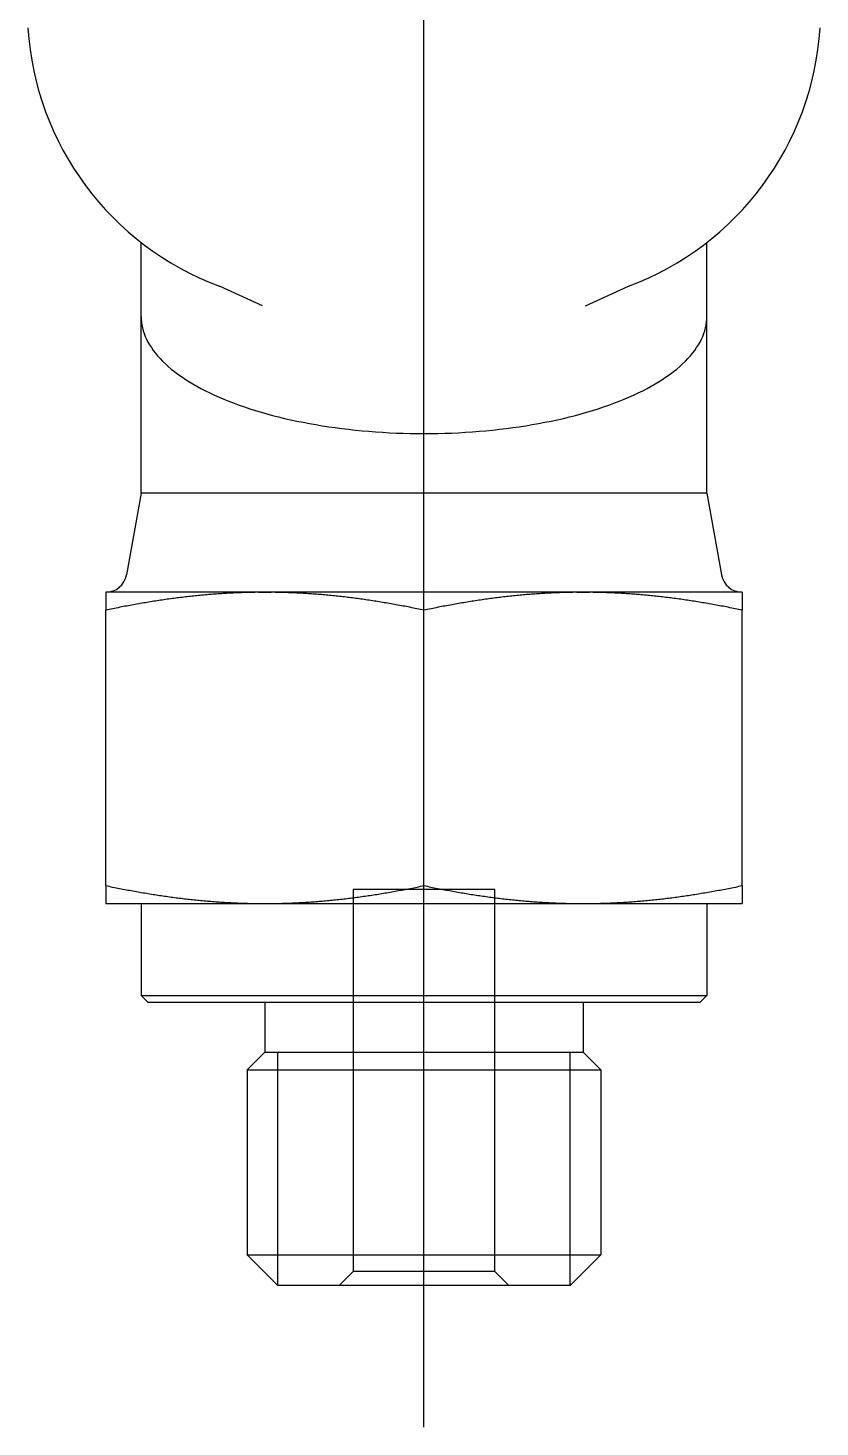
# Model space of a CAD drawing. Extents: x -6.6 to 49.4, y -19.1 to 32.1.
# Drawn here: x 35.33 to 46.53, y -2 to 17.78 of the extents above; entities that cross this region are included whole.
import ezdxf

# ---------------------------------------------------------------- set-up
doc = ezdxf.new("R2010")
doc.units = 0
doc.linetypes.add('CENTER', pattern=[50.8, 31.75, -6.35, 6.35, -6.35])
doc.linetypes.add('DASHED', pattern=[19.05, 12.7, -6.35])
doc.layers.get('0').update_dxf_attribs({"linetype": 'CONTINUOUS'})
doc.layers.add('CENTER', color=1, linetype='CENTER')

msp = doc.modelspace()

# ---------------------------------------------------------------- linework, layer by layer
at = {"color": 7, "linetype": 'CONTINUOUS'}
for p, q in [((36.926522, 13.7), (36.926522, 14.744391)), ((44.926522, 13.7), (44.926522, 14.744391)), ((38.642483, 13.850456), (38.033155, 14.126394)), ((43.210562, 13.850456), (43.81989, 14.126394)), ((36.926522, 11.2), (36.926522, 13.7)), ((44.926522, 11.2), (44.926522, 13.7)), ((36.926522, 11.2), (36.720677, 10.047263)), ((44.926522, 11.2), (36.926522, 11.2)), ((44.926522, 11.2), (45.132368, 10.047263)), ((36.426522, 9.800002), (36.426522, 9.799957)), ((36.426522, 9.8), (36.426522, 9.546621)), ((38.587489, 9.8), (36.426522, 9.8)), ((38.587489, 9.8), (38.676522, 9.8)), ((38.587489, 9.799986), (38.765555, 9.799986)), ((38.676522, 9.8), (38.765555, 9.8)), ((43.087489, 9.8), (38.765555, 9.8)), ((43.087489, 9.8), (43.176522, 9.8)), ((43.087489, 9.799986), (43.265555, 9.799986)), ((43.176522, 9.8), (43.265555, 9.8)), ((45.426522, 9.8), (43.265555, 9.8)), ((45.426522, 9.800002), (45.426522, 9.799957)), ((45.426522, 9.8), (45.426522, 9.546621)), ((36.426522, 5.653379), (36.426522, 9.546621)), ((40.926522, 5.653379), (40.926522, 9.546621)), ((45.426522, 5.653379), (45.426522, 9.546621)), ((36.426522, 5.653379), (36.426522, 5.4)), ((45.426522, 5.653379), (45.426522, 5.4)), ((36.426522, 5.4), (38.676522, 5.4)), ((36.926522, 5.4), (36.926522, 4.1)), ((38.676522, 5.4), (43.176522, 5.4)), ((43.176522, 5.4), (45.426522, 5.4)), ((44.926522, 5.4), (44.926522, 4.1)), ((36.926522, 4.1), (44.926522, 4.1)), ((37.026522, 4), (36.926522, 4.1)), ((44.826522, 4), (37.026522, 4)), ((38.676522, 4), (38.676522, 3.3)), ((43.176522, 4), (43.176522, 3.3)), ((44.826522, 4), (44.926522, 4.1)), ((38.676522, 3.3), (38.426522, 3.05)), ((38.676522, 3.3), (43.176522, 3.3)), ((43.176522, 3.3), (43.426522, 3.05)), ((38.426522, 3.05), (43.426522, 3.05)), ((38.426522, 3.05), (38.426522, 0.433)), ((43.426522, 3.05), (43.426522, 0.433)), ((38.426522, 0.433), (43.426522, 0.433)), ((38.859522, 0), (38.426522, 0.433)), ((42.993522, 0), (43.426522, 0.433)), ((42.993522, 0), (38.859522, 0))]:
    msp.add_line(p, q, dxfattribs=at)
at = {"color": 3, "linetype": 'DASHED'}
for p, q in [((41.926522, 5.6), (39.926522, 5.6)), ((39.926522, 5.6), (39.926522, 0.2)), ((41.926522, 0.2), (41.926522, 5.6)), ((39.926522, 0.2), (39.726522, 0)), ((41.926522, 0.2), (39.926522, 0.2)), ((42.126522, 0), (41.926522, 0.2))]:
    msp.add_line(p, q, dxfattribs=at)
at = {"color": 3, "linetype": 'CONTINUOUS'}
for p, q in [((38.859522, 0), (38.859522, 3.3)), ((42.993522, 0), (42.993522, 3.3))]:
    msp.add_line(p, q, dxfattribs=at)
at = {"color": 7, "linetype": 'CONTINUOUS'}
msp.add_polyline3d([(36.9265, 13.7, 0), (36.9277, 13.6593, 0), (36.9313, 13.6187, 0), (36.9374, 13.5781, 0), (36.9458, 13.5376, 0), (36.9566, 13.4972, 0), (36.9698, 13.4569, 0), (36.9854, 13.4167, 0), (37.0034, 13.3768, 0), (37.0237, 13.337, 0), (37.0464, 13.2974, 0), (37.0714, 13.2581, 0), (37.0988, 13.219, 0), (37.1284, 13.1803, 0), (37.1603, 13.1418, 0), (37.1946, 13.1037, 0), (37.231, 13.0659, 0), (37.2697, 13.0286, 0), (37.3106, 12.9916, 0), (37.3536, 12.9551, 0), (37.3988, 12.919, 0), (37.4462, 12.8833, 0), (37.4956, 12.8482, 0), (37.5471, 12.8136, 0), (37.6006, 12.7795, 0), (37.6562, 12.746, 0), (37.7137, 12.713, 0), (37.7731, 12.6807, 0), (37.8345, 12.6489, 0), (37.8977, 12.6178, 0), (37.9627, 12.5873, 0), (38.0295, 12.5575, 0), (38.0981, 12.5284, 0), (38.1684, 12.5, 0), (38.2403, 12.4724, 0), (38.3138, 12.4454, 0), (38.3889, 12.4192, 0), (38.4656, 12.3938, 0), (38.5437, 12.3692, 0), (38.6233, 12.3454, 0), (38.7042, 12.3224, 0), (38.7865, 12.3002, 0), (38.8701, 12.2789, 0), (38.9549, 12.2584, 0), (39.0409, 12.2388, 0), (39.1281, 12.2201, 0), (39.2163, 12.2022, 0), (39.3056, 12.1853, 0), (39.3958, 12.1693, 0), (39.4869, 12.1542, 0), (39.579, 12.14, 0), (39.6718, 12.1268, 0), (39.7654, 12.1145, 0), (39.8597, 12.1032, 0), (39.9546, 12.0928, 0), (40.0501, 12.0834, 0), (40.1462, 12.075, 0), (40.2427, 12.0675, 0), (40.3396, 12.0611, 0), (40.4369, 12.0556, 0), (40.5345, 12.0511, 0), (40.6323, 12.0476, 0), (40.7303, 12.0451, 0), (40.8284, 12.0436, 0), (40.9265, 12.0431, 0), (41.0247, 12.0436, 0), (41.1228, 12.0451, 0), (41.2208, 12.0476, 0), (41.3186, 12.0511, 0), (41.4162, 12.0556, 0), (41.5134, 12.0611, 0), (41.6104, 12.0675, 0), (41.7069, 12.075, 0), (41.8029, 12.0834, 0), (41.8984, 12.0928, 0), (41.9934, 12.1032, 0), (42.0877, 12.1145, 0), (42.1812, 12.1268, 0), (42.2741, 12.14, 0), (42.3661, 12.1542, 0), (42.4573, 12.1693, 0), (42.5475, 12.1853, 0), (42.6367, 12.2022, 0), (42.725, 12.2201, 0), (42.8121, 12.2388, 0), (42.8981, 12.2584, 0), (42.9829, 12.2789, 0), (43.0665, 12.3002, 0), (43.1488, 12.3224, 0), (43.2298, 12.3454, 0), (43.3093, 12.3692, 0), (43.3874, 12.3938, 0), (43.4641, 12.4192, 0), (43.5392, 12.4454, 0), (43.6128, 12.4724, 0), (43.6847, 12.5, 0), (43.7549, 12.5284, 0), (43.8235, 12.5575, 0), (43.8903, 12.5873, 0), (43.9554, 12.6178, 0), (44.0186, 12.6489, 0), (44.0799, 12.6807, 0), (44.1394, 12.713, 0), (44.1969, 12.746, 0), (44.2524, 12.7795, 0), (44.3059, 12.8136, 0), (44.3574, 12.8482, 0), (44.4069, 12.8833, 0), (44.4542, 12.919, 0), (44.4994, 12.9551, 0), (44.5425, 12.9916, 0), (44.5834, 13.0286, 0), (44.622, 13.0659, 0), (44.6585, 13.1037, 0), (44.6927, 13.1418, 0), (44.7246, 13.1803, 0), (44.7543, 13.219, 0), (44.7816, 13.2581, 0), (44.8066, 13.2974, 0), (44.8293, 13.337, 0), (44.8497, 13.3768, 0), (44.8676, 13.4167, 0), (44.8832, 13.4569, 0), (44.8964, 13.4972, 0), (44.9073, 13.5376, 0), (44.9157, 13.5781, 0), (44.9217, 13.6187, 0), (44.9253, 13.6593, 0), (44.9265, 13.7, 0)], dxfattribs=at)
at = {"color": 7}
for points in [[(38.6765, 9.8, 0), (38.6525, 9.79997, 0), (38.6286, 9.79988, 0), (38.6046, 9.79972, 0), (38.5808, 9.79951, 0), (38.5569, 9.79923, 0), (38.5331, 9.79889, 0), (38.5094, 9.79849, 0), (38.4856, 9.79804, 0), (38.462, 9.79752, 0), (38.4383, 9.79694, 0), (38.4147, 9.79631, 0), (38.3911, 9.79561, 0), (38.3676, 9.79486, 0), (38.344, 9.79405, 0), (38.3205, 9.79318, 0), (38.2971, 9.79225, 0), (38.2736, 9.79127, 0), (38.2502, 9.79023, 0), (38.2268, 9.78913, 0), (38.2034, 9.78797, 0), (38.18, 9.78676, 0), (38.1567, 9.78549, 0), (38.1334, 9.78417, 0), (38.1101, 9.78279, 0), (38.0868, 9.78135, 0), (38.0635, 9.77986, 0), (38.0402, 9.77831, 0), (38.0169, 9.77671, 0), (37.9937, 9.77505, 0), (37.9705, 9.77334, 0), (37.9472, 9.77157, 0), (37.924, 9.76974, 0), (37.9008, 9.76787, 0), (37.8776, 9.76593, 0), (37.8544, 9.76395, 0), (37.8312, 9.76191, 0), (37.8079, 9.75981, 0), (37.7847, 9.75766, 0), (37.7615, 9.75546, 0), (37.7383, 9.7532, 0), (37.7151, 9.75089, 0), (37.6919, 9.74853, 0), (37.6686, 9.74611, 0), (37.6454, 9.74364, 0), (37.6222, 9.74112, 0), (37.5989, 9.73854, 0), (37.5757, 9.73591, 0), (37.5524, 9.73322, 0), (37.5291, 9.73048, 0), (37.5058, 9.72769, 0), (37.4825, 9.72485, 0), (37.4592, 9.72195, 0), (37.4358, 9.719, 0), (37.4125, 9.71599, 0), (37.3891, 9.71294, 0), (37.3657, 9.70983, 0), (37.3422, 9.70666, 0), (37.3188, 9.70345, 0), (37.2953, 9.70018, 0), (37.2719, 9.69686, 0), (37.2483, 9.69348, 0), (37.2248, 9.69005, 0), (37.2012, 9.68657, 0), (37.1776, 9.68303, 0), (37.154, 9.67944, 0), (37.1303, 9.6758, 0), (37.1067, 9.67211, 0), (37.0829, 9.66836, 0), (37.0592, 9.66455, 0), (37.0354, 9.6607, 0), (37.0116, 9.65679, 0), (36.9877, 9.65283, 0), (36.9638, 9.64881, 0), (36.9399, 9.64474, 0), (36.9159, 9.64061, 0), (36.8919, 9.63644, 0), (36.8679, 9.6322, 0), (36.8438, 9.62792, 0), (36.8196, 9.62357, 0), (36.7954, 9.61918, 0), (36.7712, 9.61473, 0), (36.7469, 9.61022, 0), (36.7226, 9.60566, 0), (36.6982, 9.60105, 0), (36.6738, 9.59638, 0), (36.6493, 9.59165, 0), (36.6248, 9.58687, 0), (36.6002, 9.58204, 0), (36.5755, 9.57715, 0), (36.5509, 9.5722, 0), (36.5261, 9.5672, 0), (36.5013, 9.56214, 0), (36.4764, 9.55702, 0), (36.4515, 9.55185, 0), (36.4265, 9.54662, 0)], [(40.9265, 9.54662, 0), (40.9015, 9.55185, 0), (40.8766, 9.55702, 0), (40.8517, 9.56214, 0), (40.8269, 9.5672, 0), (40.8022, 9.5722, 0), (40.7775, 9.57715, 0), (40.7529, 9.58204, 0), (40.7283, 9.58687, 0), (40.7037, 9.59165, 0), (40.6793, 9.59638, 0), (40.6548, 9.60105, 0), (40.6305, 9.60566, 0), (40.6061, 9.61022, 0), (40.5819, 9.61473, 0), (40.5576, 9.61918, 0), (40.5334, 9.62357, 0), (40.5093, 9.62792, 0), (40.4852, 9.6322, 0), (40.4611, 9.63644, 0), (40.4371, 9.64061, 0), (40.4132, 9.64474, 0), (40.3892, 9.64881, 0), (40.3653, 9.65283, 0), (40.3415, 9.65679, 0), (40.3176, 9.6607, 0), (40.2939, 9.66455, 0), (40.2701, 9.66836, 0), (40.2464, 9.67211, 0), (40.2227, 9.6758, 0), (40.199, 9.67944, 0), (40.1754, 9.68303, 0), (40.1518, 9.68657, 0), (40.1283, 9.69005, 0), (40.1047, 9.69348, 0), (40.0812, 9.69686, 0), (40.0577, 9.70018, 0), (40.0342, 9.70345, 0), (40.0108, 9.70666, 0), (39.9874, 9.70983, 0), (39.964, 9.71294, 0), (39.9406, 9.71599, 0), (39.9172, 9.719, 0), (39.8939, 9.72195, 0), (39.8706, 9.72485, 0), (39.8472, 9.72769, 0), (39.8239, 9.73048, 0), (39.8007, 9.73322, 0), (39.7774, 9.73591, 0), (39.7541, 9.73854, 0), (39.7309, 9.74112, 0), (39.7076, 9.74364, 0), (39.6844, 9.74611, 0), (39.6612, 9.74853, 0), (39.638, 9.75089, 0), (39.6147, 9.7532, 0), (39.5915, 9.75546, 0), (39.5683, 9.75766, 0), (39.5451, 9.75981, 0), (39.5219, 9.76191, 0), (39.4987, 9.76395, 0), (39.4755, 9.76593, 0), (39.4523, 9.76787, 0), (39.429, 9.76974, 0), (39.4058, 9.77157, 0), (39.3826, 9.77334, 0), (39.3593, 9.77505, 0), (39.3361, 9.77671, 0), (39.3128, 9.77831, 0), (39.2896, 9.77986, 0), (39.2663, 9.78135, 0), (39.243, 9.78279, 0), (39.2197, 9.78417, 0), (39.1964, 9.78549, 0), (39.173, 9.78676, 0), (39.1497, 9.78797, 0), (39.1263, 9.78913, 0), (39.1029, 9.79023, 0), (39.0794, 9.79127, 0), (39.056, 9.79225, 0), (39.0325, 9.79318, 0), (39.009, 9.79405, 0), (38.9855, 9.79486, 0), (38.9619, 9.79561, 0), (38.9384, 9.79631, 0), (38.9147, 9.79694, 0), (38.8911, 9.79752, 0), (38.8674, 9.79804, 0), (38.8437, 9.79849, 0), (38.8199, 9.79889, 0), (38.7961, 9.79923, 0), (38.7723, 9.79951, 0), (38.7484, 9.79972, 0), (38.7245, 9.79988, 0), (38.7005, 9.79997, 0), (38.6765, 9.8, 0)], [(43.1765, 9.8, 0), (43.1525, 9.79997, 0), (43.1286, 9.79988, 0), (43.1046, 9.79972, 0), (43.0808, 9.79951, 0), (43.0569, 9.79923, 0), (43.0331, 9.79889, 0), (43.0094, 9.79849, 0), (42.9856, 9.79804, 0), (42.962, 9.79752, 0), (42.9383, 9.79694, 0), (42.9147, 9.79631, 0), (42.8911, 9.79561, 0), (42.8676, 9.79486, 0), (42.844, 9.79405, 0), (42.8205, 9.79318, 0), (42.7971, 9.79225, 0), (42.7736, 9.79127, 0), (42.7502, 9.79023, 0), (42.7268, 9.78913, 0), (42.7034, 9.78797, 0), (42.68, 9.78676, 0), (42.6567, 9.78549, 0), (42.6334, 9.78417, 0), (42.6101, 9.78279, 0), (42.5868, 9.78135, 0), (42.5635, 9.77986, 0), (42.5402, 9.77831, 0), (42.5169, 9.77671, 0), (42.4937, 9.77505, 0), (42.4705, 9.77334, 0), (42.4472, 9.77157, 0), (42.424, 9.76974, 0), (42.4008, 9.76787, 0), (42.3776, 9.76593, 0), (42.3544, 9.76395, 0), (42.3312, 9.76191, 0), (42.3079, 9.75981, 0), (42.2847, 9.75766, 0), (42.2615, 9.75546, 0), (42.2383, 9.7532, 0), (42.2151, 9.75089, 0), (42.1919, 9.74853, 0), (42.1686, 9.74611, 0), (42.1454, 9.74364, 0), (42.1222, 9.74112, 0), (42.0989, 9.73854, 0), (42.0757, 9.73591, 0), (42.0524, 9.73322, 0), (42.0291, 9.73048, 0), (42.0058, 9.72769, 0), (41.9825, 9.72485, 0), (41.9592, 9.72195, 0), (41.9358, 9.719, 0), (41.9125, 9.71599, 0), (41.8891, 9.71294, 0), (41.8657, 9.70983, 0), (41.8422, 9.70666, 0), (41.8188, 9.70345, 0), (41.7953, 9.70018, 0), (41.7719, 9.69686, 0), (41.7483, 9.69348, 0), (41.7248, 9.69005, 0), (41.7012, 9.68657, 0), (41.6776, 9.68303, 0), (41.654, 9.67944, 0), (41.6303, 9.6758, 0), (41.6067, 9.67211, 0), (41.5829, 9.66836, 0), (41.5592, 9.66455, 0), (41.5354, 9.6607, 0), (41.5116, 9.65679, 0), (41.4877, 9.65283, 0), (41.4638, 9.64881, 0), (41.4399, 9.64474, 0), (41.4159, 9.64061, 0), (41.3919, 9.63644, 0), (41.3679, 9.6322, 0), (41.3438, 9.62792, 0), (41.3196, 9.62357, 0), (41.2954, 9.61918, 0), (41.2712, 9.61473, 0), (41.2469, 9.61022, 0), (41.2226, 9.60566, 0), (41.1982, 9.60105, 0), (41.1738, 9.59638, 0), (41.1493, 9.59165, 0), (41.1248, 9.58687, 0), (41.1002, 9.58204, 0), (41.0755, 9.57715, 0), (41.0509, 9.5722, 0), (41.0261, 9.5672, 0), (41.0013, 9.56214, 0), (40.9764, 9.55702, 0), (40.9515, 9.55185, 0), (40.9265, 9.54662, 0)], [(45.4265, 9.54662, 0), (45.4015, 9.55185, 0), (45.3766, 9.55702, 0), (45.3517, 9.56214, 0), (45.3269, 9.5672, 0), (45.3022, 9.5722, 0), (45.2775, 9.57715, 0), (45.2529, 9.58204, 0), (45.2283, 9.58687, 0), (45.2037, 9.59165, 0), (45.1793, 9.59638, 0), (45.1548, 9.60105, 0), (45.1305, 9.60566, 0), (45.1061, 9.61022, 0), (45.0819, 9.61473, 0), (45.0576, 9.61918, 0), (45.0334, 9.62357, 0), (45.0093, 9.62792, 0), (44.9852, 9.6322, 0), (44.9611, 9.63644, 0), (44.9371, 9.64061, 0), (44.9132, 9.64474, 0), (44.8892, 9.64881, 0), (44.8653, 9.65283, 0), (44.8415, 9.65679, 0), (44.8176, 9.6607, 0), (44.7939, 9.66455, 0), (44.7701, 9.66836, 0), (44.7464, 9.67211, 0), (44.7227, 9.6758, 0), (44.699, 9.67944, 0), (44.6754, 9.68303, 0), (44.6518, 9.68657, 0), (44.6283, 9.69005, 0), (44.6047, 9.69348, 0), (44.5812, 9.69686, 0), (44.5577, 9.70018, 0), (44.5342, 9.70345, 0), (44.5108, 9.70666, 0), (44.4874, 9.70983, 0), (44.464, 9.71294, 0), (44.4406, 9.71599, 0), (44.4172, 9.719, 0), (44.3939, 9.72195, 0), (44.3706, 9.72485, 0), (44.3472, 9.72769, 0), (44.3239, 9.73048, 0), (44.3007, 9.73322, 0), (44.2774, 9.73591, 0), (44.2541, 9.73854, 0), (44.2309, 9.74112, 0), (44.2076, 9.74364, 0), (44.1844, 9.74611, 0), (44.1612, 9.74853, 0), (44.138, 9.75089, 0), (44.1147, 9.7532, 0), (44.0915, 9.75546, 0), (44.0683, 9.75766, 0), (44.0451, 9.75981, 0), (44.0219, 9.76191, 0), (43.9987, 9.76395, 0), (43.9755, 9.76593, 0), (43.9523, 9.76787, 0), (43.929, 9.76974, 0), (43.9058, 9.77157, 0), (43.8826, 9.77334, 0), (43.8593, 9.77505, 0), (43.8361, 9.77671, 0), (43.8128, 9.77831, 0), (43.7896, 9.77986, 0), (43.7663, 9.78135, 0), (43.743, 9.78279, 0), (43.7197, 9.78417, 0), (43.6964, 9.78549, 0), (43.673, 9.78676, 0), (43.6497, 9.78797, 0), (43.6263, 9.78913, 0), (43.6029, 9.79023, 0), (43.5794, 9.79127, 0), (43.556, 9.79225, 0), (43.5325, 9.79318, 0), (43.509, 9.79405, 0), (43.4855, 9.79486, 0), (43.4619, 9.79561, 0), (43.4384, 9.79631, 0), (43.4147, 9.79694, 0), (43.3911, 9.79752, 0), (43.3674, 9.79804, 0), (43.3437, 9.79849, 0), (43.3199, 9.79889, 0), (43.2961, 9.79923, 0), (43.2723, 9.79951, 0), (43.2484, 9.79972, 0), (43.2245, 9.79988, 0), (43.2005, 9.79997, 0), (43.1765, 9.8, 0)], [(36.4265, 5.65338, 0), (36.4509, 5.64828, 0), (36.4752, 5.64323, 0), (36.4995, 5.63824, 0), (36.5237, 5.63329, 0), (36.5479, 5.6284, 0), (36.572, 5.62355, 0), (36.5962, 5.61876, 0), (36.6202, 5.61402, 0), (36.6443, 5.60933, 0), (36.6682, 5.60469, 0), (36.6922, 5.6001, 0), (36.7161, 5.59556, 0), (36.74, 5.59107, 0), (36.7639, 5.58663, 0), (36.7877, 5.58224, 0), (36.8115, 5.5779, 0), (36.8352, 5.57361, 0), (36.8589, 5.56938, 0), (36.8826, 5.56519, 0), (36.9063, 5.56105, 0), (36.93, 5.55697, 0), (36.9536, 5.55293, 0), (36.9772, 5.54894, 0), (37.0007, 5.54501, 0), (37.0243, 5.54112, 0), (37.0478, 5.53729, 0), (37.0713, 5.5335, 0), (37.0948, 5.52977, 0), (37.1182, 5.52608, 0), (37.1417, 5.52245, 0), (37.1651, 5.51887, 0), (37.1885, 5.51533, 0), (37.2119, 5.51185, 0), (37.2353, 5.50842, 0), (37.2586, 5.50504, 0), (37.282, 5.50171, 0), (37.3053, 5.49843, 0), (37.3286, 5.4952, 0), (37.3519, 5.49202, 0), (37.3753, 5.48889, 0), (37.3986, 5.48582, 0), (37.4219, 5.48279, 0), (37.4451, 5.47982, 0), (37.4684, 5.47689, 0), (37.4917, 5.47402, 0), (37.515, 5.4712, 0), (37.5383, 5.46843, 0), (37.5615, 5.46572, 0), (37.5848, 5.46305, 0), (37.6081, 5.46044, 0), (37.6314, 5.45788, 0), (37.6547, 5.45537, 0), (37.6779, 5.45291, 0), (37.7012, 5.45051, 0), (37.7245, 5.44816, 0), (37.7479, 5.44586, 0), (37.7712, 5.44362, 0), (37.7945, 5.44142, 0), (37.8179, 5.43929, 0), (37.8412, 5.4372, 0), (37.8646, 5.43517, 0), (37.888, 5.43319, 0), (37.9114, 5.43127, 0), (37.9348, 5.4294, 0), (37.9582, 5.42759, 0), (37.9817, 5.42583, 0), (38.0052, 5.42413, 0), (38.0287, 5.42248, 0), (38.0522, 5.42089, 0), (38.0757, 5.41935, 0), (38.0993, 5.41787, 0), (38.1229, 5.41644, 0), (38.1465, 5.41508, 0), (38.1702, 5.41377, 0), (38.1939, 5.41251, 0), (38.2176, 5.41132, 0), (38.2414, 5.41018, 0), (38.2652, 5.4091, 0), (38.289, 5.40808, 0), (38.3129, 5.40711, 0), (38.3368, 5.40621, 0), (38.3607, 5.40537, 0), (38.3847, 5.40458, 0), (38.4088, 5.40386, 0), (38.4329, 5.4032, 0), (38.457, 5.4026, 0), (38.4812, 5.40206, 0), (38.5054, 5.40158, 0), (38.5297, 5.40116, 0), (38.554, 5.40081, 0), (38.5784, 5.40052, 0), (38.6028, 5.40029, 0), (38.6273, 5.40013, 0), (38.6519, 5.40003, 0), (38.6765, 5.4, 0)], [(38.6765, 5.4, 0), (38.7011, 5.40003, 0), (38.7257, 5.40013, 0), (38.7502, 5.40029, 0), (38.7747, 5.40052, 0), (38.799, 5.40081, 0), (38.8234, 5.40116, 0), (38.8477, 5.40158, 0), (38.8719, 5.40206, 0), (38.8961, 5.4026, 0), (38.9202, 5.4032, 0), (38.9443, 5.40386, 0), (38.9683, 5.40458, 0), (38.9923, 5.40537, 0), (39.0163, 5.40621, 0), (39.0402, 5.40711, 0), (39.064, 5.40808, 0), (39.0879, 5.4091, 0), (39.1117, 5.41018, 0), (39.1354, 5.41132, 0), (39.1591, 5.41251, 0), (39.1828, 5.41377, 0), (39.2065, 5.41508, 0), (39.2301, 5.41644, 0), (39.2537, 5.41787, 0), (39.2773, 5.41935, 0), (39.3009, 5.42089, 0), (39.3244, 5.42248, 0), (39.3479, 5.42413, 0), (39.3714, 5.42583, 0), (39.3948, 5.42759, 0), (39.4183, 5.4294, 0), (39.4417, 5.43127, 0), (39.4651, 5.43319, 0), (39.4885, 5.43517, 0), (39.5118, 5.4372, 0), (39.5352, 5.43929, 0), (39.5585, 5.44142, 0), (39.5819, 5.44362, 0), (39.6052, 5.44586, 0), (39.6285, 5.44816, 0), (39.6518, 5.45051, 0), (39.6751, 5.45291, 0), (39.6984, 5.45537, 0), (39.7217, 5.45788, 0), (39.745, 5.46044, 0), (39.7682, 5.46305, 0), (39.7915, 5.46572, 0), (39.8148, 5.46843, 0), (39.8381, 5.4712, 0), (39.8613, 5.47402, 0), (39.8846, 5.47689, 0), (39.9079, 5.47982, 0), (39.9312, 5.48279, 0), (39.9545, 5.48582, 0), (39.9778, 5.48889, 0), (40.0011, 5.49202, 0), (40.0244, 5.4952, 0), (40.0477, 5.49843, 0), (40.0711, 5.50171, 0), (40.0944, 5.50504, 0), (40.1178, 5.50842, 0), (40.1412, 5.51185, 0), (40.1646, 5.51533, 0), (40.188, 5.51887, 0), (40.2114, 5.52245, 0), (40.2348, 5.52608, 0), (40.2583, 5.52977, 0), (40.2818, 5.5335, 0), (40.3053, 5.53729, 0), (40.3288, 5.54112, 0), (40.3523, 5.54501, 0), (40.3759, 5.54894, 0), (40.3995, 5.55293, 0), (40.4231, 5.55697, 0), (40.4467, 5.56105, 0), (40.4704, 5.56519, 0), (40.4941, 5.56938, 0), (40.5178, 5.57361, 0), (40.5416, 5.5779, 0), (40.5654, 5.58224, 0), (40.5892, 5.58663, 0), (40.613, 5.59107, 0), (40.6369, 5.59556, 0), (40.6608, 5.6001, 0), (40.6848, 5.60469, 0), (40.7088, 5.60933, 0), (40.7328, 5.61402, 0), (40.7569, 5.61876, 0), (40.781, 5.62355, 0), (40.8051, 5.6284, 0), (40.8293, 5.63329, 0), (40.8536, 5.63824, 0), (40.8778, 5.64323, 0), (40.9022, 5.64828, 0), (40.9265, 5.65338, 0)], [(40.9265, 5.65338, 0), (40.9509, 5.64828, 0), (40.9752, 5.64323, 0), (40.9995, 5.63824, 0), (41.0237, 5.63329, 0), (41.0479, 5.6284, 0), (41.072, 5.62355, 0), (41.0962, 5.61876, 0), (41.1202, 5.61402, 0), (41.1443, 5.60933, 0), (41.1682, 5.60469, 0), (41.1922, 5.6001, 0), (41.2161, 5.59556, 0), (41.24, 5.59107, 0), (41.2639, 5.58663, 0), (41.2877, 5.58224, 0), (41.3115, 5.5779, 0), (41.3352, 5.57361, 0), (41.3589, 5.56938, 0), (41.3826, 5.56519, 0), (41.4063, 5.56105, 0), (41.43, 5.55697, 0), (41.4536, 5.55293, 0), (41.4772, 5.54894, 0), (41.5007, 5.54501, 0), (41.5243, 5.54112, 0), (41.5478, 5.53729, 0), (41.5713, 5.5335, 0), (41.5948, 5.52977, 0), (41.6182, 5.52608, 0), (41.6417, 5.52245, 0), (41.6651, 5.51887, 0), (41.6885, 5.51533, 0), (41.7119, 5.51185, 0), (41.7353, 5.50842, 0), (41.7586, 5.50504, 0), (41.782, 5.50171, 0), (41.8053, 5.49843, 0), (41.8286, 5.4952, 0), (41.8519, 5.49202, 0), (41.8753, 5.48889, 0), (41.8986, 5.48582, 0), (41.9219, 5.48279, 0), (41.9451, 5.47982, 0), (41.9684, 5.47689, 0), (41.9917, 5.47402, 0), (42.015, 5.4712, 0), (42.0383, 5.46843, 0), (42.0615, 5.46572, 0), (42.0848, 5.46305, 0), (42.1081, 5.46044, 0), (42.1314, 5.45788, 0), (42.1547, 5.45537, 0), (42.1779, 5.45291, 0), (42.2012, 5.45051, 0), (42.2245, 5.44816, 0), (42.2479, 5.44586, 0), (42.2712, 5.44362, 0), (42.2945, 5.44142, 0), (42.3179, 5.43929, 0), (42.3412, 5.4372, 0), (42.3646, 5.43517, 0), (42.388, 5.43319, 0), (42.4114, 5.43127, 0), (42.4348, 5.4294, 0), (42.4582, 5.42759, 0), (42.4817, 5.42583, 0), (42.5052, 5.42413, 0), (42.5287, 5.42248, 0), (42.5522, 5.42089, 0), (42.5757, 5.41935, 0), (42.5993, 5.41787, 0), (42.6229, 5.41644, 0), (42.6465, 5.41508, 0), (42.6702, 5.41377, 0), (42.6939, 5.41251, 0), (42.7176, 5.41132, 0), (42.7414, 5.41018, 0), (42.7652, 5.4091, 0), (42.789, 5.40808, 0), (42.8129, 5.40711, 0), (42.8368, 5.40621, 0), (42.8607, 5.40537, 0), (42.8847, 5.40458, 0), (42.9088, 5.40386, 0), (42.9329, 5.4032, 0), (42.957, 5.4026, 0), (42.9812, 5.40206, 0), (43.0054, 5.40158, 0), (43.0297, 5.40116, 0), (43.054, 5.40081, 0), (43.0784, 5.40052, 0), (43.1028, 5.40029, 0), (43.1273, 5.40013, 0), (43.1519, 5.40003, 0), (43.1765, 5.4, 0)], [(43.1765, 5.4, 0), (43.2011, 5.40003, 0), (43.2257, 5.40013, 0), (43.2502, 5.40029, 0), (43.2747, 5.40052, 0), (43.299, 5.40081, 0), (43.3234, 5.40116, 0), (43.3477, 5.40158, 0), (43.3719, 5.40206, 0), (43.3961, 5.4026, 0), (43.4202, 5.4032, 0), (43.4443, 5.40386, 0), (43.4683, 5.40458, 0), (43.4923, 5.40537, 0), (43.5163, 5.40621, 0), (43.5402, 5.40711, 0), (43.564, 5.40808, 0), (43.5879, 5.4091, 0), (43.6117, 5.41018, 0), (43.6354, 5.41132, 0), (43.6591, 5.41251, 0), (43.6828, 5.41377, 0), (43.7065, 5.41508, 0), (43.7301, 5.41644, 0), (43.7537, 5.41787, 0), (43.7773, 5.41935, 0), (43.8009, 5.42089, 0), (43.8244, 5.42248, 0), (43.8479, 5.42413, 0), (43.8714, 5.42583, 0), (43.8948, 5.42759, 0), (43.9183, 5.4294, 0), (43.9417, 5.43127, 0), (43.9651, 5.43319, 0), (43.9885, 5.43517, 0), (44.0118, 5.4372, 0), (44.0352, 5.43929, 0), (44.0585, 5.44142, 0), (44.0819, 5.44362, 0), (44.1052, 5.44586, 0), (44.1285, 5.44816, 0), (44.1518, 5.45051, 0), (44.1751, 5.45291, 0), (44.1984, 5.45537, 0), (44.2217, 5.45788, 0), (44.245, 5.46044, 0), (44.2682, 5.46305, 0), (44.2915, 5.46572, 0), (44.3148, 5.46843, 0), (44.3381, 5.4712, 0), (44.3613, 5.47402, 0), (44.3846, 5.47689, 0), (44.4079, 5.47982, 0), (44.4312, 5.48279, 0), (44.4545, 5.48582, 0), (44.4778, 5.48889, 0), (44.5011, 5.49202, 0), (44.5244, 5.4952, 0), (44.5477, 5.49843, 0), (44.5711, 5.50171, 0), (44.5944, 5.50504, 0), (44.6178, 5.50842, 0), (44.6412, 5.51185, 0), (44.6646, 5.51533, 0), (44.688, 5.51887, 0), (44.7114, 5.52245, 0), (44.7348, 5.52608, 0), (44.7583, 5.52977, 0), (44.7818, 5.5335, 0), (44.8053, 5.53729, 0), (44.8288, 5.54112, 0), (44.8523, 5.54501, 0), (44.8759, 5.54894, 0), (44.8995, 5.55293, 0), (44.9231, 5.55697, 0), (44.9467, 5.56105, 0), (44.9704, 5.56519, 0), (44.9941, 5.56938, 0), (45.0178, 5.57361, 0), (45.0416, 5.5779, 0), (45.0654, 5.58224, 0), (45.0892, 5.58663, 0), (45.113, 5.59107, 0), (45.1369, 5.59556, 0), (45.1608, 5.6001, 0), (45.1848, 5.60469, 0), (45.2088, 5.60933, 0), (45.2328, 5.61402, 0), (45.2569, 5.61876, 0), (45.281, 5.62355, 0), (45.3051, 5.6284, 0), (45.3293, 5.63329, 0), (45.3536, 5.63824, 0), (45.3778, 5.64323, 0), (45.4022, 5.64828, 0), (45.4265, 5.65338, 0)]]:
    msp.add_polyline3d(points, dxfattribs=at)
at = {"color": 7, "linetype": 'CONTINUOUS'}
for centre, radius, start, end in [((39.490291, 18.035462), 4.171817, 183.5595943, 249.5566581), ((42.362753, 18.035462), 4.171817, 290.4433419, 356.4404057), ((36.425348, 10.1), 0.3, 270.2242562, 349.8753283), ((45.427697, 10.1), 0.3, 190.1246717, 269.7757438)]:
    msp.add_arc(centre, radius, start, end, dxfattribs=at)
at = {"layer": 'CENTER', "color": 1, "linetype": 'CENTER'}
msp.add_line((40.926522, -2), (40.926522, 32.104877), dxfattribs=at)

doc.saveas('drawing.dxf')
